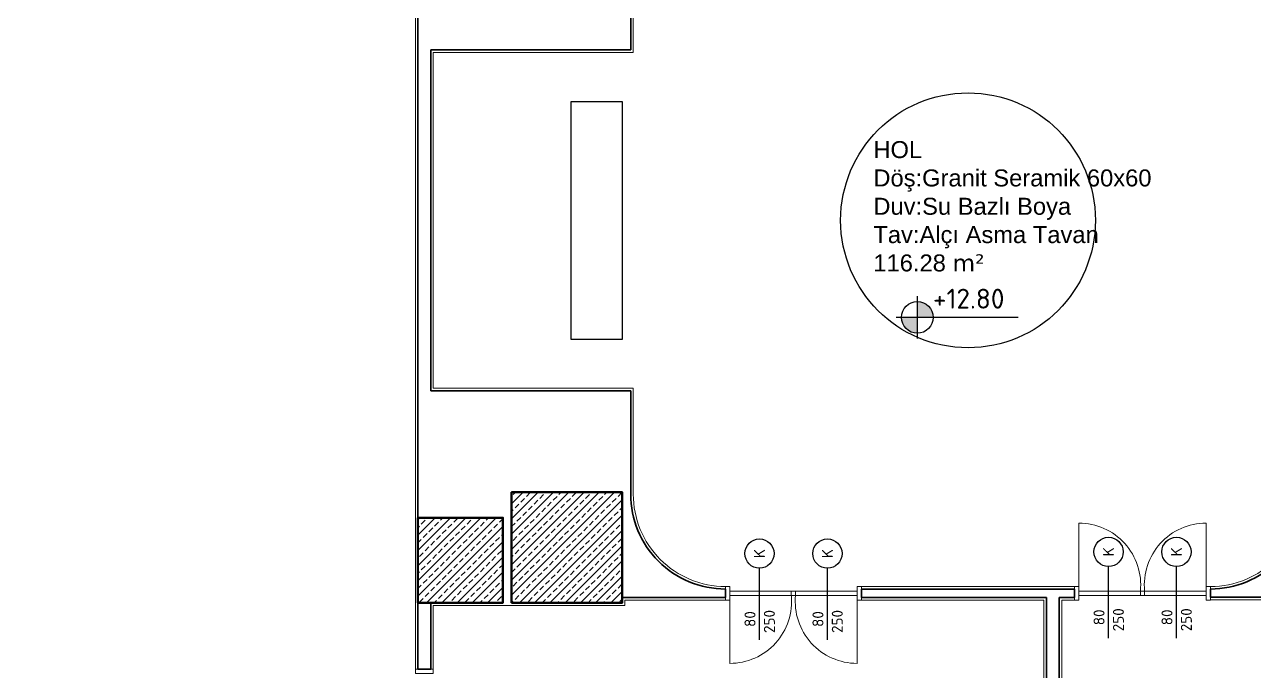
# Model space of a CAD drawing. Header units: millimetres. Extents: x 1443065 to 1517367, y 3763150 to 3779068.
# Drawn here: x 1500580 to 1502028, y 3767116 to 3767877 of the extents above; entities that cross this region are included whole.
import ezdxf
from ezdxf.enums import TextEntityAlignment as Align

# ---------------------------------------------------------------- set-up
doc = ezdxf.new("R2010")
doc.units = ezdxf.units.MM
for name, color, linetype, lineweight in [('DUVAR', 2, 'Continuous', 35), ('MAHAL', 52, 'Continuous', 13), ('MERDIVEN', 4, 'Continuous', 20), ('SIVA', 3, 'Continuous', 9), ('TASIYICI', 170, 'Continuous', 50)]:
    doc.layers.add(name, color=color, linetype=linetype, lineweight=lineweight)
for name, color, linetype in [('m-TAR_duvar', 8, 'Continuous'), ('m-TFR_vitrifiye', 1, 'Continuous'), ('m-YAZ_kot', 7, 'Continuous'), ('m-YAZ_poz', 7, 'Continuous')]:
    doc.layers.add(name, color=color, linetype=linetype)
doc.styles.add('mono', font='isocpeur.ttf')
doc.styles.get("Standard").update_dxf_attribs({"font": 'arial.ttf'})

# ---------------------------------------------------------------- blocks, each defined once
blk = doc.blocks.new('m-penpoz')
blk.add_line((0, -1.625), (0, 0))
blk.add_circle((0, 0.332), 0.332)
blk.add_attdef('POZNO', text='', height=0.18).set_placement((0, 0.332), align=Align.MIDDLE)
blk.add_attdef('WIDTH', text='', height=0.18, rotation=90).set_placement((0, -1.625), align=Align.BOTTOM_LEFT)
blk.add_attdef('HEIGHT', text='', height=0.18, rotation=90).set_placement((0.069, -1.625), align=Align.TOP_LEFT)
blk = doc.blocks.new('m-plankot')
h = blk.add_hatch(color=256)
h.paths.add_polyline_path([(0, 0.144), (0, 0), (0.144, 0, 0.414214)])
h.paths.add_polyline_path([(0, -0.144), (0, 0), (-0.144, 0, 0.414214)])
for p, q in [((0, 0.192), (0, -0.192)), ((0.914, 0), (-0.192, 0))]:
    blk.add_line(p, q)
blk.add_circle((0, 0), 0.144)
blk.add_attdef('INCEKOT', (0.187, 0.1), '', height=0.18)
blk.add_attdef('KABAKOT', text='', height=0.18).set_placement((0.187, -0.1), align=Align.TOP_LEFT)

msp = doc.modelspace()

# ---------------------------------------------------------------- hatches: boundary and pattern name
at = {"layer": 'm-TAR_duvar'}
h = msp.add_hatch(dxfattribs=at)
h.set_pattern_fill('ANSI33', color=256, scale=2)
h.set_pattern_definition([(45, (78491.978, -90075.451), (-8.98025612, 8.98025612), []), (45, (78500.958, -90075.451), (-8.98025612, 8.98025612), [6.35, -3.175])])
h.paths.add_polyline_path([(1501153.6, 3767196.6), (1501283.8, 3767196.6), (1501283.8, 3767326.6), (1501153.6, 3767326.6)])
h = msp.add_hatch(dxfattribs=at)
h.set_pattern_fill('ANSI33', color=256, scale=2)
h.set_pattern_definition([(45, (78491.978, -90075.451), (-8.98025612, 8.98025612), []), (45, (78500.958, -90075.451), (-8.98025612, 8.98025612), [6.35, -3.175])])
h.paths.add_polyline_path([(1501153.6, 3767196.6), (1501283.8, 3767196.6), (1501283.8, 3767326.6), (1501153.6, 3767326.6)])
h = msp.add_hatch(dxfattribs=at)
h.set_pattern_fill('ANSI33', color=256, scale=2)
h.set_pattern_definition([(45, (78491.543, -87954.948), (-8.98025612, 8.98025612), []), (45, (78500.523, -87954.948), (-8.98025612, 8.98025612), [6.35, -3.175])])
h.paths.add_polyline_path([(1501143.5, 3767296.6), (1501043.5, 3767296.6), (1501043.5, 3767196.6), (1501143.5, 3767196.6)])

# ---------------------------------------------------------------- linework, layer by layer
at = {"layer": 'DUVAR'}
for p, q in [((1501043.3, 3767996.6), (1501043.3, 3767296.6)), ((1501293.8, 3767968.9), (1501293.8, 3767847.2)), ((1501058.3, 3767847.2), (1501058.3, 3767446.2)), ((1501058.3, 3767847.2), (1501058.3, 3767446.2)), ((1501293.8, 3767847.2), (1501058.3, 3767847.2)), ((1501293.8, 3767446.2), (1501058.3, 3767446.2)), ((1501293.8, 3767324.5), (1501293.8, 3767446.2)), ((1501405.5, 3767202.8), (1501283.8, 3767202.8)), ((1501405.5, 3767202.8), (1501405.5, 3767212.8)), ((1501816.6, 3767212.8), (1501565.5, 3767212.8)), ((1501565.5, 3767202.8), (1501565.5, 3767212.8)), ((1501783.4, 3767202.8), (1501565.5, 3767202.8)), ((1501565.5, 3767202.8), (1501783.4, 3767202.8)), ((1501783.4, 3766880.1), (1501783.4, 3767202.8)), ((1501783.4, 3767202.8), (1501783.4, 3767202.8)), ((1501798.4, 3767202.8), (1501798.4, 3766551.6)), ((1501816.6, 3767202.8), (1501798.4, 3767202.8)), ((1501816.6, 3767202.8), (1501798.4, 3767202.8)), ((1501816.6, 3767202.8), (1501816.6, 3767212.8)), ((1501976.6, 3767203.2), (1501976.6, 3767212.8)), ((1502098.3, 3767203.2), (1501976.6, 3767203.2)), ((1501043.3, 3767118.4), (1501043.3, 3767196.6)), ((1501058.3, 3767196.6), (1501058.3, 3767118.4)), ((1501043.3, 3767118.4), (1501058.3, 3767118.4))]:
    msp.add_line(p, q, dxfattribs=at)
for centre, start, end in [((1501405.5, 3767324.5), 180, 270.0002), ((1501976.6, 3767324.5), 269.9998, 0)]:
    msp.add_arc(centre, 111.7, start, end, dxfattribs=at)
at = {"layer": 'm-TFR_vitrifiye'}
msp.add_lwpolyline([(1501223.8, 3767786.6), (1501283.8, 3767786.6), (1501283.8, 3767506.6), (1501223.8, 3767506.6)], close=True, dxfattribs=at)
msp.add_circle((1501691.1, 3767646.7), 150, dxfattribs=at)
at = {"layer": 'MERDIVEN'}
for p, q in [((1501821.6, 3767210.3), (1501821.6, 3767290.3)), ((1501971.6, 3767210.3), (1501971.6, 3767290.3)), ((1501410.5, 3767205.3), (1501410.5, 3767125.3)), ((1501560.5, 3767205.3), (1501560.5, 3767125.3))]:
    msp.add_line(p, q, dxfattribs=at)
for points in [[(1501405.5, 3767215.8), (1501410.5, 3767215.8), (1501410.5, 3767199.8), (1501405.5, 3767199.8)], [(1501560.5, 3767215.8), (1501565.5, 3767215.8), (1501565.5, 3767199.8), (1501560.5, 3767199.8)], [(1501821.6, 3767199.8), (1501816.6, 3767199.8), (1501816.6, 3767215.8), (1501821.6, 3767215.8)], [(1501976.6, 3767199.8), (1501971.6, 3767199.8), (1501971.6, 3767215.8), (1501976.6, 3767215.8)], [(1501560.5, 3767210.3), (1501560.5, 3767205.3), (1501410.5, 3767205.3), (1501410.5, 3767210.3)], [(1501488, 3767205.3), (1501483, 3767205.3), (1501483, 3767210.3), (1501488, 3767210.3)], [(1501821.6, 3767205.3), (1501821.6, 3767210.3), (1501971.6, 3767210.3), (1501971.6, 3767205.3)], [(1501894.1, 3767210.3), (1501899.1, 3767210.3), (1501899.1, 3767205.3), (1501894.1, 3767205.3)], [(1501040.3, 3767113.4), (1501061.3, 3767113.4), (1501061.3, 3767118.4), (1501040.3, 3767118.4)]]:
    msp.add_lwpolyline(points, close=True, dxfattribs=at)
for centre, start, end in [((1501821.6, 3767217.5), 354.3689, 90), ((1501971.6, 3767217.5), 90, 185.6311), ((1501410.5, 3767198.2), 270, 5.6311), ((1501560.5, 3767198.2), 174.3689, 270)]:
    msp.add_arc(centre, 72.9, start, end, dxfattribs=at)
at = {"layer": 'SIVA'}
for p, q in [((1501296.8, 3767968.9), (1501296.8, 3767844.2)), ((1501296.8, 3767324.5), (1501296.8, 3767449.2)), ((1501816.6, 3767215.8), (1501565.5, 3767215.8))]:
    msp.add_line(p, q, dxfattribs=at)
for points in [[(1501040.3, 3767118.4), (1501040.3, 3768073.6), (1499611.8, 3768073.6), (1499611.8, 3767993.6), (1499505.8, 3767993.6), (1499505.8, 3768172.6)], [(1501296.8, 3767844.2), (1501061.3, 3767844.2), (1501061.3, 3767449.2), (1501293.8, 3767449.2), (1501296.8, 3767449.2)], [(1501405.5, 3767199.8), (1501286.8, 3767199.8), (1501286.8, 3767193.6), (1501061.3, 3767193.6), (1501061.3, 3767118.4)], [(1501565.5, 3767199.8), (1501780.4, 3767199.8), (1501780.4, 3766878.1), (1501583.8, 3766878.1)], [(1501918.4, 3766306.1), (1501801.4, 3766306.1), (1501801.4, 3767199.8), (1501816.6, 3767199.8)], [(1501976.6, 3767200.2), (1502223.4, 3767200.2), (1502223.4, 3766915.8), (1502239.4, 3766915.8), (1502239.4, 3766719), (1502050.3, 3766719), (1502050.3, 3766433.6), (1502303.3, 3766433.6)]]:
    msp.add_lwpolyline(points, dxfattribs=at)
for centre, start, end in [((1501405.5, 3767324.5), 180, 270.0002), ((1501976.6, 3767324.5), 269.9998, 0)]:
    msp.add_arc(centre, 108.7, start, end, dxfattribs=at)
at = {"layer": 'TASIYICI'}
for points in [[(1501153.6, 3767196.6), (1501283.8, 3767196.6), (1501283.8, 3767326.6), (1501153.6, 3767326.6)], [(1501153.6, 3767196.6), (1501283.8, 3767196.6), (1501283.8, 3767326.6), (1501153.6, 3767326.6)], [(1501043.3, 3767196.6), (1501143.3, 3767196.6), (1501143.3, 3767296.6), (1501043.3, 3767296.6)]]:
    msp.add_lwpolyline(points, close=True, dxfattribs=at)

# ---------------------------------------------------------------- block references
at = {"layer": 'm-YAZ_kot'}
ref = msp.add_blockref('m-plankot', (1501631.4, 3767532.5), dxfattribs=dict(at, xscale=129.9375, yscale=129.9375, zscale=129.9375))
ref.add_attrib('INCEKOT', '+12.80', dxfattribs={"layer": '0', "height": 23.39, "rotation": 0, "style": 'mono'}).set_placement((1501649.8, 3767535.8), align=Align.BOTTOM_LEFT)
at = {"layer": 'm-YAZ_poz'}
ref = msp.add_blockref('m-penpoz', (1501445.5, 3767237.3), dxfattribs=dict(at, xscale=51.83999999999998, yscale=51.83999999999998, zscale=51.83999999999998, rotation=0.0004505966874107999))
ref.add_attrib('WIDTH', '80', dxfattribs={"layer": '0', "height": 12.96, "rotation": 90, "style": 'mono'}).set_placement((1501444.7, 3767186.8), align=Align.BOTTOM_RIGHT)
ref.add_attrib('HEIGHT', '250', dxfattribs={"layer": '0', "height": 12.96, "rotation": 90, "style": 'mono'}).set_placement((1501467.5, 3767188.2), align=Align.BOTTOM_RIGHT)
ref.add_attrib('POZNO', 'K', dxfattribs={"layer": '0', "height": 13, "rotation": 90, "style": 'mono'}).set_placement((1501445.5, 3767254.5), align=Align.MIDDLE_CENTER)
ref = msp.add_blockref('m-penpoz', (1501525.5, 3767237.3), dxfattribs=dict(at, xscale=51.83999999999998, yscale=51.83999999999998, zscale=51.83999999999998, rotation=0.0004505966874107999))
ref.add_attrib('WIDTH', '80', dxfattribs={"layer": '0', "height": 12.96, "rotation": 90, "style": 'mono'}).set_placement((1501524.7, 3767186.8), align=Align.BOTTOM_RIGHT)
ref.add_attrib('HEIGHT', '250', dxfattribs={"layer": '0', "height": 12.96, "rotation": 90, "style": 'mono'}).set_placement((1501547.5, 3767188.2), align=Align.BOTTOM_RIGHT)
ref.add_attrib('POZNO', 'K', dxfattribs={"layer": '0', "height": 13, "rotation": 90, "style": 'mono'}).set_placement((1501525.5, 3767254.5), align=Align.MIDDLE_CENTER)
ref = msp.add_blockref('m-penpoz', (1501856.6, 3767239.3), dxfattribs=dict(at, xscale=51.83999999999998, yscale=51.83999999999998, zscale=51.83999999999998, rotation=0.0004505966874108402))
ref.add_attrib('WIDTH', '80', dxfattribs={"layer": '0', "height": 12.96, "rotation": 90, "style": 'mono'}).set_placement((1501855.8, 3767188.8), align=Align.BOTTOM_RIGHT)
ref.add_attrib('HEIGHT', '250', dxfattribs={"layer": '0', "height": 12.96, "rotation": 90, "style": 'mono'}).set_placement((1501878.6, 3767190.2), align=Align.BOTTOM_RIGHT)
ref.add_attrib('POZNO', 'K', dxfattribs={"layer": '0', "height": 13, "rotation": 90, "style": 'mono'}).set_placement((1501856.6, 3767256.5), align=Align.MIDDLE_CENTER)
ref = msp.add_blockref('m-penpoz', (1501936.6, 3767239.3), dxfattribs=dict(at, xscale=51.83999999999998, yscale=51.83999999999998, zscale=51.83999999999998, rotation=0.0004505966874108402))
ref.add_attrib('WIDTH', '80', dxfattribs={"layer": '0', "height": 12.96, "rotation": 90, "style": 'mono'}).set_placement((1501935.8, 3767188.8), align=Align.BOTTOM_RIGHT)
ref.add_attrib('HEIGHT', '250', dxfattribs={"layer": '0', "height": 12.96, "rotation": 90, "style": 'mono'}).set_placement((1501958.6, 3767190.2), align=Align.BOTTOM_RIGHT)
ref.add_attrib('POZNO', 'K', dxfattribs={"layer": '0', "height": 13, "rotation": 90, "style": 'mono'}).set_placement((1501936.6, 3767256.5), align=Align.MIDDLE_CENTER)

# ---------------------------------------------------------------- texts
at = {"layer": 'MAHAL', "insert": (1501579.6, 3767586.3), "char_height": 20, "width": 363.175, "attachment_point": 7}
msp.add_mtext('{\\f@Arial Unicode MS|b0|i0|c162|p34;HOL\\PDöş:Granit Seramik 60x60\\PDuv:Su Bazlı Boya\\PTav:Alçı Asma Tavan\\P116.28 \\fVerdana|b0|i0|c162|p34;m²}', dxfattribs=at)

doc.saveas('drawing.dxf')
